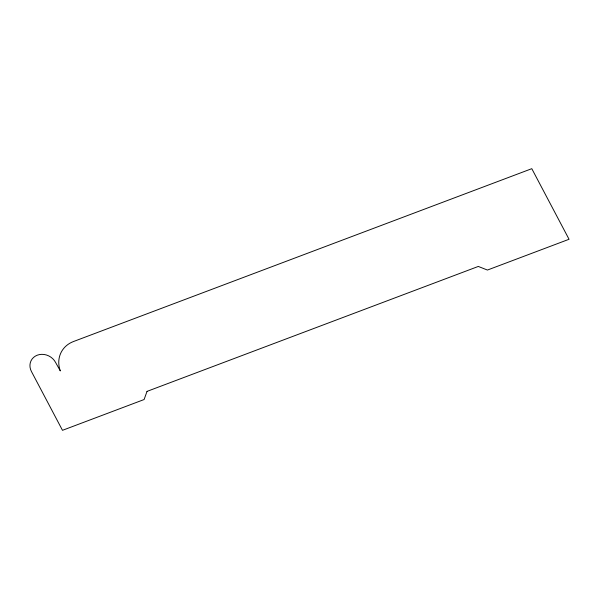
<?xml version="1.0" encoding="UTF-8"?>
<svg xmlns="http://www.w3.org/2000/svg" width="599" height="599" viewBox="0 0 599 599"><rect width="100%" height="100%" fill="white"/><g stroke="black" fill="none" stroke-linecap="round" stroke-linejoin="round"><path stroke-width="0.9" d="M147.025 391.387L144.097 399.54L62.483 430.322L31.44 371.5A13.912 12.227 27.8 0 1 37.288 355.185A13.912 12.227 27.8 0 1 55.557 362.402L60.319 370.916A27.831 24.454 27.8 0 1 73.475 341.535L531.792 168.678L569.05 239.271L487.436 270.052L478.301 266.443L147.025 391.387"/></g></svg>
